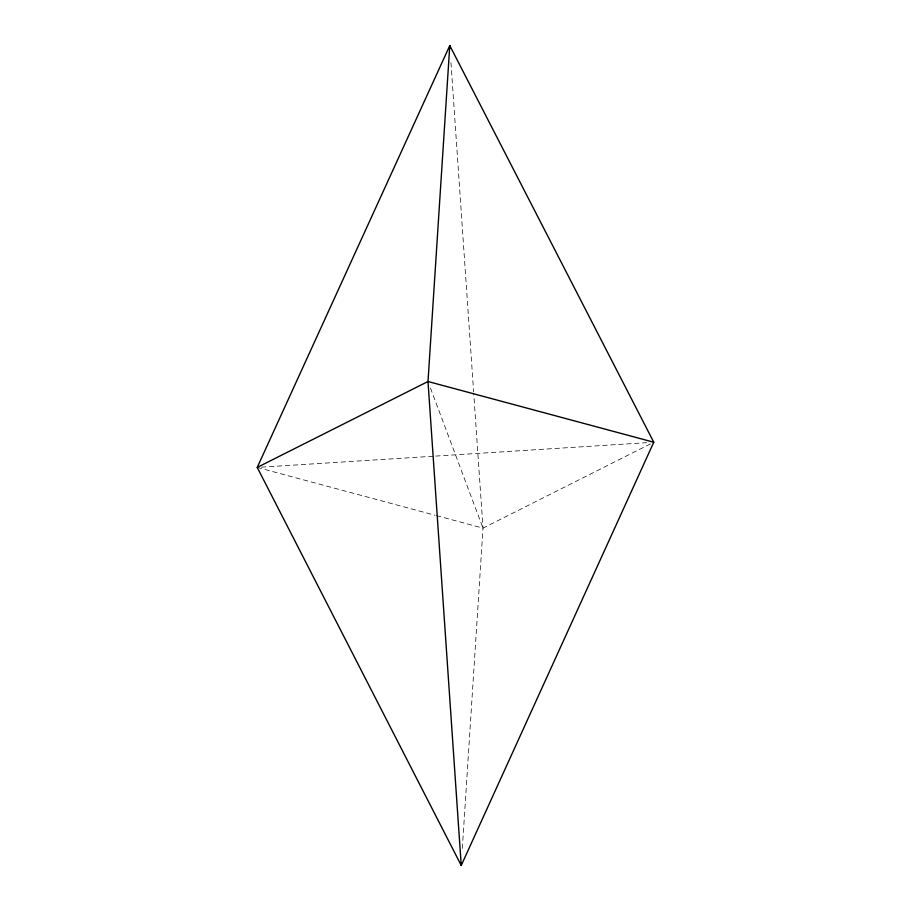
<?xml version="1.0" encoding="UTF-8"?>
<svg xmlns="http://www.w3.org/2000/svg" width="911" height="911" viewBox="0 0 911 911"><rect width="100%" height="100%" fill="white"/><g stroke="black" fill="none" stroke-linecap="round" stroke-linejoin="round"><path stroke-width="0.68" stroke-dasharray="4.55 3.42" d="M462.332 848.437L483.001 528.129L473.72 393.29M436.483 515.626L483.001 528.129L653.768 442.222M261.48 467.149L434.251 456.172M435.674 456.081L646.696 442.666M257.232 467.423L435.116 515.262M430.459 388.052L483.001 528.129M450.956 62.586L473.629 391.878"/><path stroke-width="1.37" d="M461.421 862.615L461.239 865.45L257.232 467.423L449.783 45.55L653.768 442.222L461.239 865.45L427.999 381.504L449.783 45.55L449.977 48.385M257.232 467.423L427.999 381.504L653.768 442.222"/></g></svg>
